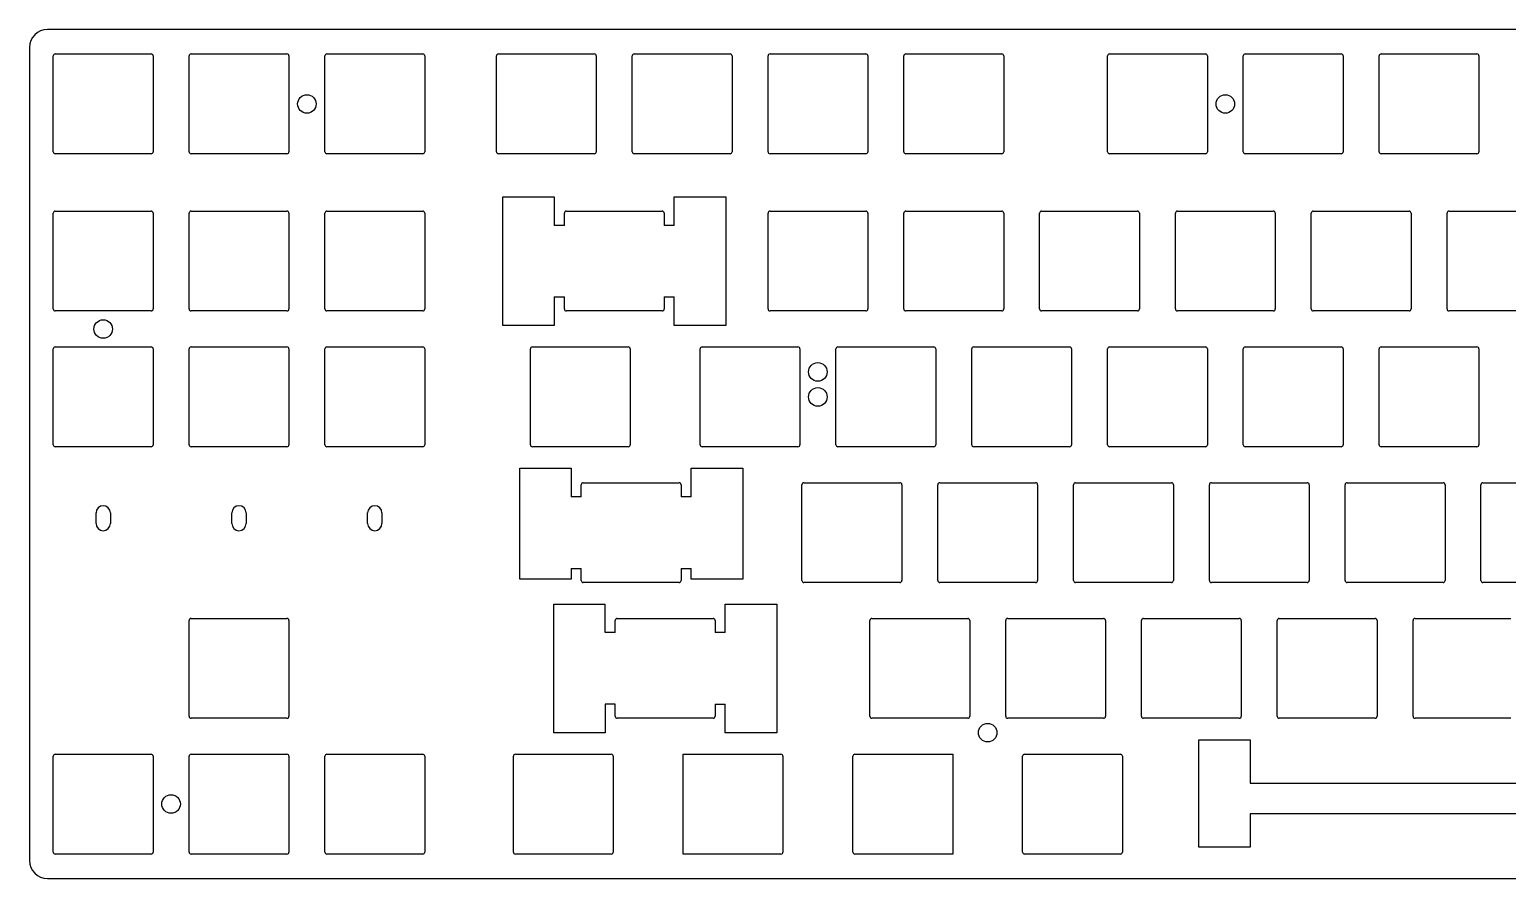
# Model space of a CAD drawing. Header units: inches. Extents: x -1111 to 11437, y -3682 to 971.
# Drawn here: x 11080.7 to 11287.5, y -3681.8 to -3563 of the extents above; entities that cross this region are included whole.
import ezdxf

# ---------------------------------------------------------------- set-up
doc = ezdxf.new("R2010")
doc.units = ezdxf.units.IN
doc.header["$LTSCALE"] = 1.21
doc.header["$MEASUREMENT"] = 0
doc.layers.get('0').update_dxf_attribs({"linetype": 'CONTINUOUS'})

msp = doc.modelspace()

# ---------------------------------------------------------------- linework, layer by layer
at = {"color": 7, "linetype": 'Continuous'}
for p, q in [((11426.78, -3563.04), (11083.18, -3563.04)), ((11426.78, -3563.04), (11083.18, -3563.04)), ((11080.68, -3565.54), (11080.68, -3679.34)), ((11080.68, -3565.54), (11080.68, -3679.34)), ((11084, -3580.14), (11084, -3566.73)), ((11084, -3580.14), (11084, -3566.73)), ((11084.28, -3566.45), (11097.69, -3566.45)), ((11084.28, -3566.45), (11097.69, -3566.45)), ((11097.97, -3566.73), (11097.97, -3580.14)), ((11097.97, -3566.73), (11097.97, -3580.14)), ((11103, -3580.14), (11103, -3566.73)), ((11103.28, -3566.45), (11116.69, -3566.45)), ((11116.97, -3566.73), (11116.97, -3580.14)), ((11122, -3580.14), (11122, -3566.73)), ((11122.28, -3566.45), (11135.69, -3566.45)), ((11135.97, -3566.73), (11135.97, -3580.14)), ((11146, -3580.14), (11146, -3566.73)), ((11146.28, -3566.45), (11159.69, -3566.45)), ((11159.97, -3566.73), (11159.97, -3580.14)), ((11165, -3580.14), (11165, -3566.73)), ((11165.28, -3566.45), (11178.69, -3566.45)), ((11178.97, -3566.73), (11178.97, -3580.14)), ((11184, -3580.14), (11184, -3566.73)), ((11184.28, -3566.45), (11197.69, -3566.45)), ((11197.97, -3566.73), (11197.97, -3580.14)), ((11203, -3580.14), (11203, -3566.73)), ((11203.28, -3566.45), (11216.69, -3566.45)), ((11216.97, -3566.73), (11216.97, -3580.14)), ((11231.5, -3580.14), (11231.5, -3566.73)), ((11231.78, -3566.45), (11245.19, -3566.45)), ((11245.47, -3566.73), (11245.47, -3580.14)), ((11250.5, -3580.14), (11250.5, -3566.73)), ((11250.78, -3566.45), (11264.19, -3566.45)), ((11264.47, -3566.73), (11264.47, -3580.14)), ((11269.5, -3580.14), (11269.5, -3566.73)), ((11269.78, -3566.45), (11283.19, -3566.45)), ((11283.47, -3566.73), (11283.47, -3580.14)), ((11097.69, -3580.42), (11084.28, -3580.42)), ((11097.69, -3580.42), (11084.28, -3580.42)), ((11116.69, -3580.42), (11103.28, -3580.42)), ((11135.69, -3580.42), (11122.28, -3580.42)), ((11159.69, -3580.42), (11146.28, -3580.42)), ((11178.69, -3580.42), (11165.28, -3580.42)), ((11197.69, -3580.42), (11184.28, -3580.42)), ((11216.69, -3580.42), (11203.28, -3580.42)), ((11245.19, -3580.42), (11231.78, -3580.42)), ((11264.19, -3580.42), (11250.78, -3580.42)), ((11283.19, -3580.42), (11269.78, -3580.42)), ((11146.88, -3604.44), (11146.88, -3586.44)), ((11146.88, -3586.44), (11154.08, -3586.44)), ((11154.08, -3586.44), (11154.08, -3590.44)), ((11170.88, -3590.44), (11170.88, -3586.44)), ((11170.88, -3586.44), (11178.08, -3586.44)), ((11178.08, -3586.44), (11178.08, -3604.44)), ((11084, -3602.14), (11084, -3588.73)), ((11084.28, -3588.45), (11097.69, -3588.45)), ((11097.97, -3588.73), (11097.97, -3602.14)), ((11103, -3602.14), (11103, -3588.73)), ((11103.28, -3588.45), (11116.69, -3588.45)), ((11116.97, -3588.73), (11116.97, -3602.14)), ((11122, -3602.14), (11122, -3588.73)), ((11122.28, -3588.45), (11135.69, -3588.45)), ((11135.97, -3588.73), (11135.97, -3602.14)), ((11155.5, -3590.44), (11155.5, -3588.73)), ((11155.78, -3588.45), (11169.19, -3588.45)), ((11169.47, -3588.73), (11169.47, -3590.44)), ((11184, -3602.14), (11184, -3588.73)), ((11184.28, -3588.45), (11197.69, -3588.45)), ((11197.97, -3588.73), (11197.97, -3602.14)), ((11203, -3602.14), (11203, -3588.73)), ((11203.28, -3588.45), (11216.69, -3588.45)), ((11216.97, -3588.73), (11216.97, -3602.14)), ((11222, -3602.14), (11222, -3588.73)), ((11222.28, -3588.45), (11235.69, -3588.45)), ((11235.97, -3588.73), (11235.97, -3602.14)), ((11241, -3602.14), (11241, -3588.73)), ((11241.28, -3588.45), (11254.69, -3588.45)), ((11254.97, -3588.73), (11254.97, -3602.14)), ((11260, -3602.14), (11260, -3588.73)), ((11260.28, -3588.45), (11273.69, -3588.45)), ((11273.97, -3588.73), (11273.97, -3602.14)), ((11279, -3602.14), (11279, -3588.73)), ((11279.28, -3588.45), (11292.69, -3588.45)), ((11155.5, -3590.44), (11154.08, -3590.44)), ((11170.88, -3590.44), (11169.47, -3590.44)), ((11154.08, -3600.44), (11154.08, -3604.44)), ((11154.08, -3600.44), (11155.5, -3600.44)), ((11155.5, -3602.14), (11155.5, -3600.44)), ((11169.47, -3600.44), (11169.47, -3602.14)), ((11169.47, -3600.44), (11170.88, -3600.44)), ((11170.88, -3604.44), (11170.88, -3600.44)), ((11097.69, -3602.42), (11084.28, -3602.42)), ((11116.69, -3602.42), (11103.28, -3602.42)), ((11135.69, -3602.42), (11122.28, -3602.42)), ((11169.19, -3602.42), (11155.78, -3602.42)), ((11197.69, -3602.42), (11184.28, -3602.42)), ((11216.69, -3602.42), (11203.28, -3602.42)), ((11235.69, -3602.42), (11222.28, -3602.42)), ((11254.69, -3602.42), (11241.28, -3602.42)), ((11273.69, -3602.42), (11260.28, -3602.42)), ((11292.69, -3602.42), (11279.28, -3602.42)), ((11154.08, -3604.44), (11146.88, -3604.44)), ((11178.08, -3604.44), (11170.88, -3604.44)), ((11084, -3621.14), (11084, -3607.73)), ((11084.28, -3607.45), (11097.69, -3607.45)), ((11097.97, -3607.73), (11097.97, -3621.14)), ((11103, -3621.14), (11103, -3607.73)), ((11103.28, -3607.45), (11116.69, -3607.45)), ((11116.97, -3607.73), (11116.97, -3621.14)), ((11122, -3621.14), (11122, -3607.73)), ((11122.28, -3607.45), (11135.69, -3607.45)), ((11135.97, -3607.73), (11135.97, -3621.14)), ((11150.75, -3621.14), (11150.75, -3607.73)), ((11150.75, -3621.14), (11150.75, -3607.73)), ((11151.03, -3607.45), (11164.44, -3607.45)), ((11151.03, -3607.45), (11164.44, -3607.45)), ((11164.72, -3607.73), (11164.72, -3621.14)), ((11164.72, -3607.73), (11164.72, -3621.14)), ((11174.5, -3621.14), (11174.5, -3607.73)), ((11174.5, -3621.14), (11174.5, -3607.73)), ((11174.78, -3607.45), (11188.19, -3607.45)), ((11174.78, -3607.45), (11188.19, -3607.45)), ((11188.47, -3607.73), (11188.47, -3621.14)), ((11188.47, -3607.73), (11188.47, -3621.14)), ((11193.5, -3621.14), (11193.5, -3607.73)), ((11193.5, -3621.14), (11193.5, -3607.73)), ((11193.78, -3607.45), (11207.19, -3607.45)), ((11193.78, -3607.45), (11207.19, -3607.45)), ((11207.47, -3607.73), (11207.47, -3621.14)), ((11212.5, -3621.14), (11212.5, -3607.73)), ((11212.78, -3607.45), (11226.19, -3607.45)), ((11226.47, -3607.73), (11226.47, -3621.14)), ((11231.5, -3621.14), (11231.5, -3607.73)), ((11231.78, -3607.45), (11245.19, -3607.45)), ((11245.47, -3607.73), (11245.47, -3621.14)), ((11250.5, -3621.14), (11250.5, -3607.73)), ((11250.78, -3607.45), (11264.19, -3607.45)), ((11264.47, -3607.73), (11264.47, -3621.14)), ((11269.5, -3621.14), (11269.5, -3607.73)), ((11269.78, -3607.45), (11283.19, -3607.45)), ((11283.47, -3607.73), (11283.47, -3621.14)), ((11097.69, -3621.42), (11084.28, -3621.42)), ((11116.69, -3621.42), (11103.28, -3621.42)), ((11135.69, -3621.42), (11122.28, -3621.42)), ((11164.44, -3621.42), (11151.03, -3621.42)), ((11164.44, -3621.42), (11151.03, -3621.42)), ((11188.19, -3621.42), (11174.78, -3621.42)), ((11188.19, -3621.42), (11174.78, -3621.42)), ((11207.19, -3621.42), (11193.78, -3621.42)), ((11207.19, -3621.42), (11193.78, -3621.42)), ((11226.19, -3621.42), (11212.78, -3621.42)), ((11245.19, -3621.42), (11231.78, -3621.42)), ((11264.19, -3621.42), (11250.78, -3621.42)), ((11283.19, -3621.42), (11269.78, -3621.42)), ((11149.26, -3639.94), (11149.26, -3624.44)), ((11149.26, -3624.44), (11156.46, -3624.44)), ((11156.46, -3624.44), (11156.46, -3628.44)), ((11173.26, -3628.44), (11173.26, -3624.44)), ((11173.26, -3624.44), (11180.46, -3624.44)), ((11180.46, -3624.44), (11180.46, -3639.94)), ((11157.87, -3628.44), (11157.87, -3626.73)), ((11158.15, -3626.45), (11171.56, -3626.45)), ((11171.84, -3626.73), (11171.84, -3628.44)), ((11188.75, -3640.14), (11188.75, -3626.73)), ((11188.75, -3640.14), (11188.75, -3626.73)), ((11189.03, -3626.45), (11202.44, -3626.45)), ((11189.03, -3626.45), (11202.44, -3626.45)), ((11202.72, -3626.73), (11202.72, -3640.14)), ((11207.75, -3640.14), (11207.75, -3626.73)), ((11208.03, -3626.45), (11221.44, -3626.45)), ((11221.72, -3626.73), (11221.72, -3640.14)), ((11226.75, -3640.14), (11226.75, -3626.73)), ((11227.03, -3626.45), (11240.44, -3626.45)), ((11240.72, -3626.73), (11240.72, -3640.14)), ((11245.75, -3640.14), (11245.75, -3626.73)), ((11246.03, -3626.45), (11259.44, -3626.45)), ((11259.72, -3626.73), (11259.72, -3640.14)), ((11264.75, -3640.14), (11264.75, -3626.73)), ((11265.03, -3626.45), (11278.44, -3626.45)), ((11278.72, -3626.73), (11278.72, -3640.14)), ((11283.75, -3640.14), (11283.75, -3626.73)), ((11284.03, -3626.45), (11297.44, -3626.45)), ((11157.87, -3628.44), (11156.46, -3628.44)), ((11173.26, -3628.44), (11171.84, -3628.44)), ((11089.98, -3632.17), (11089.98, -3630.67)), ((11091.98, -3630.67), (11091.98, -3632.17)), ((11108.98, -3632.17), (11108.98, -3630.67)), ((11110.98, -3630.67), (11110.98, -3632.17)), ((11127.98, -3632.17), (11127.98, -3630.67)), ((11129.98, -3630.67), (11129.98, -3632.17)), ((11156.46, -3638.44), (11156.46, -3639.94)), ((11156.46, -3638.44), (11157.87, -3638.44)), ((11157.87, -3640.14), (11157.87, -3638.44)), ((11171.84, -3638.44), (11171.84, -3640.14)), ((11171.84, -3638.44), (11173.26, -3638.44)), ((11173.26, -3639.94), (11173.26, -3638.44)), ((11156.46, -3639.94), (11149.26, -3639.94)), ((11171.56, -3640.42), (11158.15, -3640.42)), ((11180.46, -3639.94), (11173.26, -3639.94)), ((11202.44, -3640.42), (11189.03, -3640.42)), ((11202.44, -3640.42), (11189.03, -3640.42)), ((11221.44, -3640.42), (11208.03, -3640.42)), ((11240.44, -3640.42), (11227.03, -3640.42)), ((11259.44, -3640.42), (11246.03, -3640.42)), ((11278.44, -3640.42), (11265.03, -3640.42)), ((11297.44, -3640.42), (11284.03, -3640.42)), ((11103.28, -3645.45), (11116.69, -3645.45)), ((11154.01, -3661.44), (11154.01, -3643.44)), ((11154.01, -3643.44), (11161.21, -3643.44)), ((11161.21, -3647.44), (11161.21, -3643.44)), ((11162.9, -3645.45), (11176.31, -3645.45)), ((11178.01, -3647.44), (11178.01, -3643.44)), ((11178.01, -3643.44), (11185.21, -3643.44)), ((11185.21, -3643.44), (11185.21, -3661.44)), ((11198.53, -3645.45), (11211.94, -3645.45)), ((11198.53, -3645.45), (11211.94, -3645.45)), ((11217.53, -3645.45), (11230.94, -3645.45)), ((11217.53, -3645.45), (11230.94, -3645.45)), ((11236.53, -3645.45), (11249.94, -3645.45)), ((11255.53, -3645.45), (11268.94, -3645.45)), ((11274.53, -3645.45), (11287.94, -3645.45)), ((11103, -3659.14), (11103, -3645.73)), ((11116.97, -3645.73), (11116.97, -3659.14)), ((11162.62, -3647.44), (11161.21, -3647.44)), ((11162.62, -3647.44), (11162.62, -3645.73)), ((11176.59, -3645.73), (11176.59, -3647.44)), ((11178.01, -3647.44), (11176.59, -3647.44)), ((11198.25, -3659.14), (11198.25, -3645.73)), ((11198.25, -3659.14), (11198.25, -3645.73)), ((11212.22, -3645.73), (11212.22, -3659.14)), ((11212.22, -3645.73), (11212.22, -3659.14)), ((11217.25, -3659.14), (11217.25, -3645.73)), ((11217.25, -3659.14), (11217.25, -3645.73)), ((11231.22, -3645.73), (11231.22, -3659.14)), ((11231.22, -3645.73), (11231.22, -3659.14)), ((11236.25, -3659.14), (11236.25, -3645.73)), ((11250.22, -3645.73), (11250.22, -3659.14)), ((11255.25, -3659.14), (11255.25, -3645.73)), ((11269.22, -3645.73), (11269.22, -3659.14)), ((11274.25, -3659.14), (11274.25, -3645.73)), ((11161.21, -3657.44), (11161.21, -3661.44)), ((11162.62, -3657.44), (11161.21, -3657.44)), ((11162.62, -3659.14), (11162.62, -3657.44)), ((11176.59, -3657.44), (11176.59, -3659.14)), ((11176.59, -3657.44), (11178.01, -3657.44)), ((11178.01, -3661.44), (11178.01, -3657.44)), ((11116.69, -3659.42), (11103.28, -3659.42)), ((11176.31, -3659.42), (11162.9, -3659.42)), ((11211.94, -3659.42), (11198.53, -3659.42)), ((11211.94, -3659.42), (11198.53, -3659.42)), ((11230.94, -3659.42), (11217.53, -3659.42)), ((11230.94, -3659.42), (11217.53, -3659.42)), ((11249.94, -3659.42), (11236.53, -3659.42)), ((11268.94, -3659.42), (11255.53, -3659.42)), ((11287.94, -3659.42), (11274.53, -3659.42)), ((11161.21, -3661.44), (11154.01, -3661.44)), ((11185.21, -3661.44), (11178.01, -3661.44)), ((11244.26, -3662.44), (11251.46, -3662.44)), ((11244.26, -3677.44), (11244.26, -3662.44)), ((11251.46, -3662.44), (11251.46, -3668.49)), ((11084, -3678.14), (11084, -3664.73)), ((11084.28, -3664.45), (11097.69, -3664.45)), ((11097.97, -3664.73), (11097.97, -3678.14)), ((11103, -3678.14), (11103, -3664.73)), ((11103.28, -3664.45), (11116.69, -3664.45)), ((11116.97, -3664.73), (11116.97, -3678.14)), ((11122, -3678.14), (11122, -3664.73)), ((11122.28, -3664.45), (11135.69, -3664.45)), ((11135.97, -3664.73), (11135.97, -3678.14)), ((11148.37, -3678.14), (11148.37, -3664.73)), ((11148.37, -3678.14), (11148.37, -3664.73)), ((11148.65, -3664.45), (11162.06, -3664.45)), ((11148.65, -3664.45), (11162.06, -3664.45)), ((11162.34, -3664.73), (11162.34, -3678.14)), ((11162.34, -3664.73), (11162.34, -3678.14)), ((11172.12, -3678.42), (11172.12, -3664.45)), ((11172.12, -3664.45), (11185.81, -3664.45)), ((11186.09, -3664.73), (11186.09, -3678.14)), ((11195.87, -3678.14), (11195.87, -3664.73)), ((11196.15, -3664.45), (11209.84, -3664.45)), ((11209.84, -3664.45), (11209.84, -3678.42)), ((11219.62, -3678.14), (11219.62, -3664.73)), ((11219.9, -3664.45), (11233.31, -3664.45)), ((11233.59, -3664.73), (11233.59, -3678.14)), ((11251.46, -3668.49), (11290.87, -3668.49)), ((11290.87, -3672.79), (11251.46, -3672.79)), ((11251.46, -3672.79), (11251.46, -3677.44)), ((11097.69, -3678.42), (11084.28, -3678.42)), ((11116.69, -3678.42), (11103.28, -3678.42)), ((11135.69, -3678.42), (11122.28, -3678.42)), ((11162.06, -3678.42), (11148.65, -3678.42)), ((11162.06, -3678.42), (11148.65, -3678.42)), ((11185.81, -3678.42), (11172.12, -3678.42)), ((11209.84, -3678.42), (11196.15, -3678.42)), ((11233.31, -3678.42), (11219.9, -3678.42)), ((11251.46, -3677.44), (11244.26, -3677.44)), ((11083.18, -3681.84), (11426.78, -3681.84)), ((11083.18, -3681.84), (11426.78, -3681.84))]:
    msp.add_line(p, q, dxfattribs=at)
for centre in [(11119.48, -3573.45), (11247.98, -3573.45), (11090.98, -3604.95), (11190.97, -3610.95), (11190.97, -3614.45), (11214.73, -3661.44), (11100.48, -3671.42)]:
    msp.add_circle(centre, 1.3, dxfattribs=at)
for centre, radius, start, end in [((11083.18, -3565.54), 2.5, 90, 180), ((11083.18, -3565.54), 2.5, 90, 180), ((11084.28, -3566.73), 0.28, 90, 180), ((11084.28, -3566.73), 0.28, 90, 180), ((11097.69, -3566.73), 0.28, 0, 90), ((11097.69, -3566.73), 0.28, 0, 90), ((11103.28, -3566.73), 0.28, 90, 180), ((11116.69, -3566.73), 0.28, 0, 90), ((11122.28, -3566.73), 0.28, 90, 180), ((11135.69, -3566.73), 0.28, 0, 90), ((11146.28, -3566.73), 0.28, 90, 180), ((11159.69, -3566.73), 0.28, 0, 90), ((11165.28, -3566.73), 0.28, 90, 180), ((11178.69, -3566.73), 0.28, 0, 90), ((11184.28, -3566.73), 0.28, 90, 180), ((11197.69, -3566.73), 0.28, 0, 90), ((11203.28, -3566.73), 0.28, 90, 180), ((11216.69, -3566.73), 0.28, 0, 90), ((11231.78, -3566.73), 0.28, 90, 180), ((11245.19, -3566.73), 0.28, 0, 90), ((11250.78, -3566.73), 0.28, 90, 180), ((11264.19, -3566.73), 0.28, 0, 90), ((11269.78, -3566.73), 0.28, 90, 180), ((11283.19, -3566.73), 0.28, 0, 90), ((11084.28, -3580.14), 0.28, 180, 270), ((11084.28, -3580.14), 0.28, 180, 270), ((11097.69, -3580.14), 0.28, 270, 0), ((11097.69, -3580.14), 0.28, 270, 0), ((11103.28, -3580.14), 0.28, 180, 270), ((11116.69, -3580.14), 0.28, 270, 0), ((11122.28, -3580.14), 0.28, 180, 270), ((11135.69, -3580.14), 0.28, 270, 0), ((11146.28, -3580.14), 0.28, 180, 270), ((11159.69, -3580.14), 0.28, 270, 0), ((11165.28, -3580.14), 0.28, 180, 270), ((11178.69, -3580.14), 0.28, 270, 0), ((11184.28, -3580.14), 0.28, 180, 270), ((11197.69, -3580.14), 0.28, 270, 0), ((11203.28, -3580.14), 0.28, 180, 270), ((11216.69, -3580.14), 0.28, 270, 0), ((11231.78, -3580.14), 0.28, 180, 270), ((11245.19, -3580.14), 0.28, 270, 0), ((11250.78, -3580.14), 0.28, 180, 270), ((11264.19, -3580.14), 0.28, 270, 0), ((11269.78, -3580.14), 0.28, 180, 270), ((11283.19, -3580.14), 0.28, 270, 0), ((11084.28, -3588.73), 0.28, 90, 180), ((11097.69, -3588.73), 0.28, 0, 90), ((11103.28, -3588.73), 0.28, 90, 180), ((11116.69, -3588.73), 0.28, 0, 90), ((11122.28, -3588.73), 0.28, 90, 180), ((11135.69, -3588.73), 0.28, 0, 90), ((11155.78, -3588.73), 0.28, 90, 180), ((11169.19, -3588.73), 0.28, 0, 90), ((11184.28, -3588.73), 0.28, 90, 180), ((11197.69, -3588.73), 0.28, 0, 90), ((11203.28, -3588.73), 0.28, 90, 180), ((11216.69, -3588.73), 0.28, 0, 90), ((11222.28, -3588.73), 0.28, 90, 180), ((11235.69, -3588.73), 0.28, 0, 90), ((11241.28, -3588.73), 0.28, 90, 180), ((11254.69, -3588.73), 0.28, 0, 90), ((11260.28, -3588.73), 0.28, 90, 180), ((11273.69, -3588.73), 0.28, 0, 90), ((11279.28, -3588.73), 0.28, 90, 180), ((11084.28, -3602.14), 0.28, 180, 270), ((11097.69, -3602.14), 0.28, 270, 0), ((11103.28, -3602.14), 0.28, 180, 270), ((11116.69, -3602.14), 0.28, 270, 0), ((11122.28, -3602.14), 0.28, 180, 270), ((11135.69, -3602.14), 0.28, 270, 0), ((11155.78, -3602.14), 0.28, 180, 270), ((11169.19, -3602.14), 0.28, 270, 0), ((11184.28, -3602.14), 0.28, 180, 270), ((11197.69, -3602.14), 0.28, 270, 0), ((11203.28, -3602.14), 0.28, 180, 270), ((11216.69, -3602.14), 0.28, 270, 0), ((11222.28, -3602.14), 0.28, 180, 270), ((11235.69, -3602.14), 0.28, 270, 0), ((11241.28, -3602.14), 0.28, 180, 270), ((11254.69, -3602.14), 0.28, 270, 0), ((11260.28, -3602.14), 0.28, 180, 270), ((11273.69, -3602.14), 0.28, 270, 0), ((11279.28, -3602.14), 0.28, 180, 270), ((11084.28, -3607.73), 0.28, 90, 180), ((11097.69, -3607.73), 0.28, 0, 90), ((11103.28, -3607.73), 0.28, 90, 180), ((11116.69, -3607.73), 0.28, 0, 90), ((11122.28, -3607.73), 0.28, 90, 180), ((11135.69, -3607.73), 0.28, 0, 90), ((11151.03, -3607.73), 0.28, 90, 180), ((11151.03, -3607.73), 0.28, 90, 180), ((11164.44, -3607.73), 0.28, 0, 90), ((11164.44, -3607.73), 0.28, 0, 90), ((11174.78, -3607.73), 0.28, 90, 180), ((11174.78, -3607.73), 0.28, 90, 180), ((11188.19, -3607.73), 0.28, 0, 90), ((11188.19, -3607.73), 0.28, 0, 90), ((11193.78, -3607.73), 0.28, 90, 180), ((11193.78, -3607.73), 0.28, 90, 180), ((11207.19, -3607.73), 0.28, 0, 90), ((11212.78, -3607.73), 0.28, 90, 180), ((11226.19, -3607.73), 0.28, 0, 90), ((11231.78, -3607.73), 0.28, 90, 180), ((11245.19, -3607.73), 0.28, 0, 90), ((11250.78, -3607.73), 0.28, 90, 180), ((11264.19, -3607.73), 0.28, 0, 90), ((11269.78, -3607.73), 0.28, 90, 180), ((11283.19, -3607.73), 0.28, 0, 90), ((11084.28, -3621.14), 0.28, 180, 270), ((11097.69, -3621.14), 0.28, 270, 0), ((11103.28, -3621.14), 0.28, 180, 270), ((11116.69, -3621.14), 0.28, 270, 0), ((11122.28, -3621.14), 0.28, 180, 270), ((11135.69, -3621.14), 0.28, 270, 0), ((11151.03, -3621.14), 0.28, 180, 270), ((11151.03, -3621.14), 0.28, 180, 270), ((11164.44, -3621.14), 0.28, 270, 0), ((11164.44, -3621.14), 0.28, 270, 0), ((11174.78, -3621.14), 0.28, 180, 270), ((11174.78, -3621.14), 0.28, 180, 270), ((11188.19, -3621.14), 0.28, 270, 0), ((11188.19, -3621.14), 0.28, 270, 0), ((11193.78, -3621.14), 0.28, 180, 270), ((11193.78, -3621.14), 0.28, 180, 270), ((11207.19, -3621.14), 0.28, 270, 0), ((11212.78, -3621.14), 0.28, 180, 270), ((11226.19, -3621.14), 0.28, 270, 0), ((11231.78, -3621.14), 0.28, 180, 270), ((11245.19, -3621.14), 0.28, 270, 0), ((11250.78, -3621.14), 0.28, 180, 270), ((11264.19, -3621.14), 0.28, 270, 0), ((11269.78, -3621.14), 0.28, 180, 270), ((11283.19, -3621.14), 0.28, 270, 0), ((11158.15, -3626.73), 0.28, 90, 180), ((11171.56, -3626.73), 0.28, 0, 90), ((11189.03, -3626.73), 0.28, 90, 180), ((11189.03, -3626.73), 0.28, 90, 180), ((11202.44, -3626.73), 0.28, 0, 90), ((11208.03, -3626.73), 0.28, 90, 180), ((11221.44, -3626.73), 0.28, 0, 90), ((11227.03, -3626.73), 0.28, 90, 180), ((11240.44, -3626.73), 0.28, 0, 90), ((11246.03, -3626.73), 0.28, 90, 180), ((11259.44, -3626.73), 0.28, 0, 90), ((11265.03, -3626.73), 0.28, 90, 180), ((11278.44, -3626.73), 0.28, 0, 90), ((11284.03, -3626.73), 0.28, 90, 180), ((11090.98, -3630.67), 1, 0, 180), ((11109.98, -3630.67), 1, 0, 180), ((11128.98, -3630.67), 1, 0, 180), ((11090.98, -3632.17), 1, 180, 0), ((11109.98, -3632.17), 1, 180, 0), ((11128.98, -3632.17), 1, 180, 0), ((11158.15, -3640.14), 0.28, 180, 270), ((11171.56, -3640.14), 0.28, 270, 0), ((11189.03, -3640.14), 0.28, 180, 270), ((11189.03, -3640.14), 0.28, 180, 270), ((11202.44, -3640.14), 0.28, 270, 0), ((11208.03, -3640.14), 0.28, 180, 270), ((11221.44, -3640.14), 0.28, 270, 0), ((11227.03, -3640.14), 0.28, 180, 270), ((11240.44, -3640.14), 0.28, 270, 0), ((11246.03, -3640.14), 0.28, 180, 270), ((11259.44, -3640.14), 0.28, 270, 0), ((11265.03, -3640.14), 0.28, 180, 270), ((11278.44, -3640.14), 0.28, 270, 0), ((11284.03, -3640.14), 0.28, 180, 270), ((11103.28, -3645.73), 0.28, 90, 180), ((11116.69, -3645.73), 0.28, 0, 90), ((11162.9, -3645.73), 0.28, 90, 180), ((11176.31, -3645.73), 0.28, 0, 90), ((11198.53, -3645.73), 0.28, 90, 180), ((11198.53, -3645.73), 0.28, 90, 180), ((11211.94, -3645.73), 0.28, 0, 90), ((11211.94, -3645.73), 0.28, 0, 90), ((11217.53, -3645.73), 0.28, 90, 180), ((11217.53, -3645.73), 0.28, 90, 180), ((11230.94, -3645.73), 0.28, 0, 90), ((11230.94, -3645.73), 0.28, 0, 90), ((11236.53, -3645.73), 0.28, 90, 180), ((11249.94, -3645.73), 0.28, 0, 90), ((11255.53, -3645.73), 0.28, 90, 180), ((11268.94, -3645.73), 0.28, 0, 90), ((11274.53, -3645.73), 0.28, 90, 180), ((11103.28, -3659.14), 0.28, 180, 270), ((11116.69, -3659.14), 0.28, 270, 0), ((11162.9, -3659.14), 0.28, 180, 270), ((11176.31, -3659.14), 0.28, 270, 0), ((11198.53, -3659.14), 0.28, 180, 270), ((11198.53, -3659.14), 0.28, 180, 270), ((11211.94, -3659.14), 0.28, 270, 0), ((11211.94, -3659.14), 0.28, 270, 0), ((11217.53, -3659.14), 0.28, 180, 270), ((11217.53, -3659.14), 0.28, 180, 270), ((11230.94, -3659.14), 0.28, 270, 0), ((11230.94, -3659.14), 0.28, 270, 0), ((11236.53, -3659.14), 0.28, 180, 270), ((11249.94, -3659.14), 0.28, 270, 0), ((11255.53, -3659.14), 0.28, 180, 270), ((11268.94, -3659.14), 0.28, 270, 0), ((11274.53, -3659.14), 0.28, 180, 270), ((11084.28, -3664.73), 0.28, 90, 180), ((11097.69, -3664.73), 0.28, 0, 90), ((11103.28, -3664.73), 0.28, 90, 180), ((11116.69, -3664.73), 0.28, 0, 90), ((11122.28, -3664.73), 0.28, 90, 180), ((11135.69, -3664.73), 0.28, 0, 90), ((11148.65, -3664.73), 0.28, 90, 180), ((11148.65, -3664.73), 0.28, 90, 180), ((11162.06, -3664.73), 0.28, 0, 90), ((11162.06, -3664.73), 0.28, 0, 90), ((11185.81, -3664.73), 0.28, 0, 90), ((11196.15, -3664.73), 0.28, 90, 180), ((11219.9, -3664.73), 0.28, 90, 180), ((11233.31, -3664.73), 0.28, 0, 90), ((11084.28, -3678.14), 0.28, 180, 270), ((11097.69, -3678.14), 0.28, 270, 0), ((11103.28, -3678.14), 0.28, 180, 270), ((11116.69, -3678.14), 0.28, 270, 0), ((11122.28, -3678.14), 0.28, 180, 270), ((11135.69, -3678.14), 0.28, 270, 0), ((11148.65, -3678.14), 0.28, 180, 270), ((11148.65, -3678.14), 0.28, 180, 270), ((11162.06, -3678.14), 0.28, 270, 0), ((11162.06, -3678.14), 0.28, 270, 0), ((11185.81, -3678.14), 0.28, 270, 0), ((11196.15, -3678.14), 0.28, 180, 270), ((11219.9, -3678.14), 0.28, 180, 270), ((11233.31, -3678.14), 0.28, 270, 0), ((11083.18, -3679.34), 2.5, 180, 270)]:
    msp.add_arc(centre, radius, start, end, dxfattribs=at)

doc.saveas('drawing.dxf')
